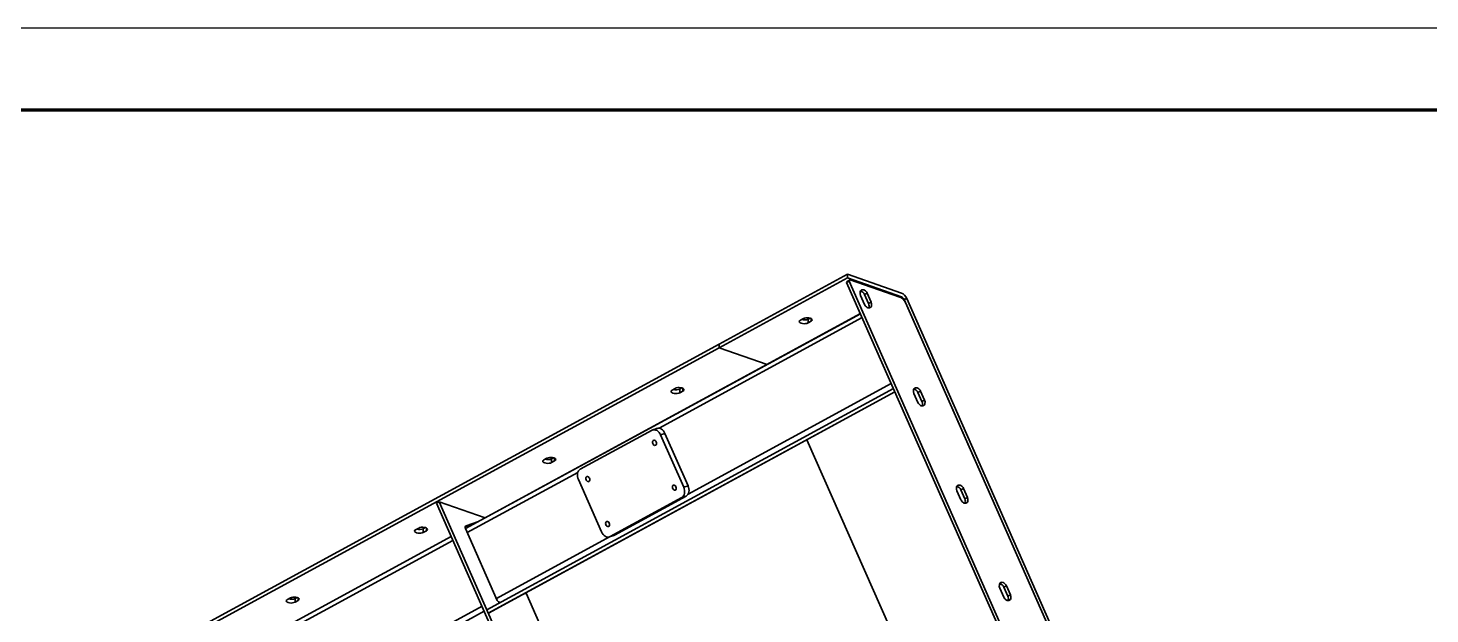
# Model space of a CAD drawing. Header units: millimetres. Extents: x 0 to 599, y 0 to 420.
# Drawn here: x 246.8 to 332.2, y 384.3 to 420 of the extents above; entities that cross this region are included whole.
import ezdxf

# ---------------------------------------------------------------- set-up
doc = ezdxf.new("R2010")
doc.units = ezdxf.units.MM

msp = doc.modelspace()

# ---------------------------------------------------------------- linework, layer by layer
at = {"color": 1, "lineweight": 35}
for p, q in [((296.727, 405), (288.919, 400.747)), ((296.727, 404.775), (288.919, 400.522)), ((296.727, 405), (296.727, 404.775)), ((300.014, 403.854), (296.727, 405)), ((300.014, 403.629), (296.727, 404.775)), ((296.738, 404.587), (296.894, 404.672)), ((296.894, 404.672), (296.837, 404.576)), ((296.894, 404.672), (299.927, 403.615)), ((296.681, 404.491), (296.738, 404.587)), ((296.837, 404.576), (296.681, 404.491)), ((325.701, 338.704), (296.681, 404.491)), ((325.858, 338.789), (296.837, 404.576)), ((297.498, 403.91), (297.497, 403.812)), ((297.497, 403.812), (297.527, 403.711)), ((297.509, 403.953), (297.498, 403.91)), ((297.528, 403.99), (297.509, 403.953)), ((297.52, 403.976), (297.593, 403.956)), ((297.553, 404.021), (297.528, 403.99)), ((297.584, 404.043), (297.553, 404.021)), ((297.626, 404.059), (297.584, 404.043)), ((297.593, 403.956), (297.664, 403.911)), ((297.673, 404.061), (297.626, 404.059)), ((297.664, 403.911), (297.726, 403.845)), ((297.722, 404.052), (297.673, 404.061)), ((297.771, 404.03), (297.722, 404.052)), ((297.726, 403.845), (297.773, 403.764)), ((297.818, 403.997), (297.771, 404.03)), ((297.773, 403.764), (297.929, 403.849)), ((297.773, 403.764), (298.014, 403.217)), ((297.862, 403.955), (297.818, 403.997)), ((297.899, 403.905), (297.862, 403.955)), ((297.929, 403.849), (297.899, 403.905)), ((298.17, 403.302), (297.929, 403.849)), ((300.113, 403.805), (300.014, 403.854)), ((300.206, 403.729), (300.113, 403.805)), ((297.527, 403.711), (297.768, 403.164)), ((297.768, 403.164), (297.798, 403.108)), ((297.798, 403.108), (297.836, 403.058)), ((297.836, 403.058), (297.879, 403.015)), ((297.879, 403.015), (297.926, 402.982)), ((297.926, 402.982), (297.975, 402.961)), ((297.975, 402.961), (298.024, 402.951)), ((298.014, 403.217), (298.17, 403.302)), ((298.014, 403.217), (298.038, 403.146)), ((298.042, 403.009), (298.021, 402.951)), ((298.024, 402.951), (298.071, 402.954)), ((298.038, 403.146), (298.047, 403.075)), ((298.047, 403.075), (298.042, 403.009)), ((298.071, 402.954), (298.113, 402.969)), ((298.113, 402.969), (298.144, 402.992)), ((298.144, 402.992), (298.169, 403.022)), ((298.169, 403.022), (298.188, 403.06)), ((298.2, 403.2), (298.17, 403.302)), ((298.188, 403.06), (298.2, 403.103)), ((298.2, 403.103), (298.2, 403.2)), ((300.026, 403.565), (299.927, 403.615)), ((300.014, 403.629), (299.961, 403.601)), ((300.063, 403.605), (300.014, 403.629)), ((300.119, 403.489), (300.026, 403.565)), ((300.11, 403.567), (300.063, 403.605)), ((300.15, 403.518), (300.11, 403.567)), ((300.199, 403.392), (300.119, 403.489)), ((300.181, 403.462), (300.15, 403.518)), ((300.181, 403.462), (300.156, 403.448)), ((300.348, 403.519), (300.181, 403.462)), ((328.771, 338.649), (300.181, 403.462)), ((300.261, 403.28), (300.199, 403.392)), ((300.286, 403.632), (300.206, 403.729)), ((300.261, 403.28), (328.747, 338.705)), ((300.348, 403.519), (300.286, 403.632)), ((328.939, 338.707), (300.348, 403.519)), ((273.475, 389.508), (297.514, 402.602)), ((273.476, 389.506), (297.515, 402.6)), ((285.26, 395.626), (297.621, 402.359)), ((293.813, 402.164), (293.796, 402.121)), ((293.796, 402.121), (293.81, 402.081)), ((293.81, 402.081), (293.851, 402.045)), ((293.861, 402.203), (293.813, 402.164)), ((293.851, 402.045), (293.915, 402.016)), ((294.049, 402.305), (293.861, 402.203)), ((294.029, 402.218), (293.926, 402.238)), ((294.14, 402.217), (294.029, 402.218)), ((294.117, 402.332), (294.049, 402.305)), ((294.2, 402.349), (294.117, 402.332)), ((294.245, 402.233), (294.14, 402.217)), ((294.292, 402.354), (294.2, 402.349)), ((294.33, 402.264), (294.245, 402.233)), ((294.262, 402.012), (294.33, 402.039)), ((294.382, 402.346), (294.292, 402.354)), ((294.452, 402.331), (294.33, 402.264)), ((294.33, 402.264), (294.33, 402.039)), ((294.33, 402.039), (294.517, 402.141)), ((294.464, 402.327), (294.382, 402.346)), ((294.528, 402.299), (294.464, 402.327)), ((294.517, 402.305), (294.517, 402.141)), ((294.517, 402.141), (294.566, 402.18)), ((294.569, 402.263), (294.528, 402.299)), ((294.566, 402.18), (294.583, 402.223)), ((294.583, 402.223), (294.569, 402.263)), ((293.915, 402.016), (293.996, 401.998)), ((293.996, 401.998), (294.087, 401.99)), ((294.087, 401.99), (294.178, 401.995)), ((294.178, 401.995), (294.262, 402.012)), ((288.919, 400.747), (249.875, 379.48)), ((288.919, 400.522), (249.875, 379.255)), ((288.919, 400.747), (288.919, 400.522)), ((288.919, 400.747), (288.919, 400.522)), ((291.831, 399.506), (288.919, 400.522)), ((288.919, 400.522), (291.831, 399.506)), ((274.772, 384.559), (299.526, 398.042)), ((274.863, 384.353), (299.617, 397.836)), ((274.864, 384.351), (299.618, 397.834)), ((286.004, 397.911), (285.987, 397.868)), ((285.987, 397.868), (286.001, 397.828)), ((286.001, 397.828), (286.042, 397.792)), ((286.053, 397.949), (286.004, 397.911)), ((286.042, 397.792), (286.107, 397.763)), ((286.24, 398.051), (286.053, 397.949)), ((286.107, 397.763), (286.188, 397.744)), ((286.22, 397.965), (286.118, 397.985)), ((286.331, 397.963), (286.22, 397.965)), ((286.308, 398.078), (286.24, 398.051)), ((286.392, 398.095), (286.308, 398.078)), ((286.437, 397.979), (286.331, 397.963)), ((286.483, 398.1), (286.392, 398.095)), ((286.521, 398.011), (286.437, 397.979)), ((286.453, 397.759), (286.521, 397.786)), ((286.574, 398.093), (286.483, 398.1)), ((286.644, 398.078), (286.521, 398.011)), ((286.521, 398.011), (286.521, 397.786)), ((286.521, 397.786), (286.709, 397.888)), ((286.655, 398.074), (286.574, 398.093)), ((286.719, 398.045), (286.655, 398.074)), ((286.709, 398.051), (286.709, 397.888)), ((286.709, 397.888), (286.758, 397.926)), ((286.76, 398.009), (286.719, 398.045)), ((286.758, 397.926), (286.774, 397.97)), ((286.774, 397.97), (286.76, 398.009)), ((287.029, 391.614), (299.391, 398.348)), ((300.76, 397.982), (300.748, 397.939)), ((300.748, 397.939), (300.748, 397.841)), ((300.748, 397.841), (300.778, 397.74)), ((300.779, 398.019), (300.76, 397.982)), ((300.77, 398.005), (300.843, 397.985)), ((300.804, 398.05), (300.779, 398.019)), ((300.835, 398.072), (300.804, 398.05)), ((300.877, 398.088), (300.835, 398.072)), ((300.843, 397.985), (300.914, 397.94)), ((300.924, 398.09), (300.877, 398.088)), ((300.914, 397.94), (300.976, 397.874)), ((300.973, 398.081), (300.924, 398.09)), ((301.022, 398.059), (300.973, 398.081)), ((300.976, 397.874), (301.023, 397.793)), ((301.069, 398.026), (301.022, 398.059)), ((301.023, 397.793), (301.179, 397.878)), ((301.023, 397.793), (301.265, 397.246)), ((301.112, 397.984), (301.069, 398.026)), ((301.15, 397.934), (301.112, 397.984)), ((301.179, 397.878), (301.15, 397.934)), ((301.421, 397.331), (301.179, 397.878)), ((286.188, 397.744), (286.278, 397.737)), ((286.278, 397.737), (286.37, 397.742)), ((286.37, 397.742), (286.453, 397.759)), ((300.778, 397.74), (301.019, 397.193)), ((301.019, 397.193), (301.049, 397.137)), ((301.049, 397.137), (301.086, 397.087)), ((301.086, 397.087), (301.13, 397.044)), ((301.13, 397.044), (301.177, 397.011)), ((301.177, 397.011), (301.226, 396.99)), ((301.226, 396.99), (301.275, 396.98)), ((301.265, 397.246), (301.421, 397.331)), ((301.265, 397.246), (301.289, 397.175)), ((301.292, 397.038), (301.272, 396.98)), ((301.275, 396.98), (301.322, 396.983)), ((301.289, 397.175), (301.298, 397.104)), ((301.298, 397.104), (301.292, 397.038)), ((301.322, 396.983), (301.363, 396.998)), ((301.363, 396.998), (301.395, 397.021)), ((301.395, 397.021), (301.42, 397.051)), ((301.42, 397.051), (301.439, 397.089)), ((301.451, 397.229), (301.421, 397.331)), ((301.439, 397.089), (301.45, 397.132)), ((301.45, 397.132), (301.451, 397.229)), ((284.836, 395.505), (280.463, 393.123)), ((284.874, 395.522), (284.836, 395.505)), ((285.142, 395.614), (284.874, 395.522)), ((284.937, 395.535), (284.874, 395.522)), ((284.915, 395.533), (285.104, 395.597)), ((285.003, 395.532), (284.937, 395.535)), ((285.071, 395.513), (285.003, 395.532)), ((285.137, 395.479), (285.071, 395.513)), ((285.104, 395.597), (285.142, 395.614)), ((285.2, 395.431), (285.137, 395.479)), ((285.142, 395.614), (285.205, 395.627)), ((285.257, 395.37), (285.2, 395.431)), ((285.205, 395.627), (285.271, 395.624)), ((285.308, 395.299), (285.257, 395.37)), ((285.271, 395.624), (285.339, 395.605)), ((285.349, 395.22), (285.308, 395.299)), ((285.339, 395.605), (285.405, 395.571)), ((285.617, 395.312), (285.349, 395.22)), ((286.757, 392.029), (285.349, 395.22)), ((285.405, 395.571), (285.468, 395.523)), ((285.468, 395.523), (285.525, 395.462)), ((285.525, 395.462), (285.576, 395.391)), ((285.576, 395.391), (285.617, 395.312)), ((285.617, 395.312), (287.025, 392.121)), ((284.867, 394.819), (284.861, 394.761)), ((284.861, 394.761), (284.873, 394.699)), ((284.891, 394.864), (284.867, 394.819)), ((284.873, 394.699), (284.901, 394.643)), ((284.928, 394.89), (284.891, 394.864)), ((284.901, 394.643), (284.942, 394.601)), ((284.97, 394.893), (284.928, 394.89)), ((284.942, 394.601), (284.989, 394.58)), ((285.014, 394.876), (284.97, 394.893)), ((284.989, 394.58), (285.034, 394.583)), ((285.053, 394.841), (285.014, 394.876)), ((285.034, 394.583), (285.074, 394.612)), ((285.083, 394.792), (285.053, 394.841)), ((285.074, 394.612), (285.098, 394.662)), ((285.101, 394.726), (285.083, 394.792)), ((285.098, 394.662), (285.101, 394.726)), ((303.221, 374.615), (294.264, 394.92)), ((294.264, 394.92), (303.221, 374.615)), ((278.195, 393.657), (278.178, 393.614)), ((278.178, 393.614), (278.192, 393.575)), ((278.192, 393.575), (278.234, 393.539)), ((278.244, 393.696), (278.195, 393.657)), ((278.234, 393.539), (278.298, 393.51)), ((278.431, 393.798), (278.244, 393.696)), ((278.298, 393.51), (278.379, 393.491)), ((278.411, 393.712), (278.309, 393.731)), ((278.523, 393.71), (278.411, 393.712)), ((278.499, 393.825), (278.431, 393.798)), ((278.583, 393.842), (278.499, 393.825)), ((278.628, 393.726), (278.523, 393.71)), ((278.561, 393.489), (278.645, 393.505)), ((278.674, 393.847), (278.583, 393.842)), ((278.713, 393.758), (278.628, 393.726)), ((278.645, 393.505), (278.713, 393.533)), ((278.765, 393.84), (278.674, 393.847)), ((278.835, 393.824), (278.713, 393.758)), ((278.713, 393.758), (278.713, 393.533)), ((278.713, 393.533), (278.9, 393.635)), ((278.846, 393.821), (278.765, 393.84)), ((278.91, 393.792), (278.846, 393.821)), ((278.9, 393.798), (278.9, 393.635)), ((278.9, 393.635), (278.949, 393.673)), ((278.952, 393.756), (278.91, 393.792)), ((278.949, 393.673), (278.966, 393.716)), ((278.966, 393.716), (278.952, 393.756)), ((273.583, 389.265), (280.317, 392.934)), ((278.379, 393.491), (278.47, 393.484)), ((278.47, 393.484), (278.561, 393.489)), ((280.301, 392.87), (280.293, 392.779)), ((280.293, 392.779), (280.299, 392.685)), ((280.299, 392.685), (280.318, 392.59)), ((280.323, 392.952), (280.301, 392.87)), ((280.359, 393.024), (280.323, 392.952)), ((280.406, 393.081), (280.359, 393.024)), ((280.463, 393.123), (280.406, 393.081)), ((280.83, 392.652), (280.807, 392.607)), ((280.868, 392.678), (280.83, 392.652)), ((280.91, 392.682), (280.868, 392.678)), ((280.953, 392.664), (280.91, 392.682)), ((280.992, 392.629), (280.953, 392.664)), ((280.318, 392.59), (280.352, 392.497)), ((280.352, 392.497), (281.759, 389.306)), ((280.807, 392.607), (280.8, 392.549)), ((280.8, 392.549), (280.812, 392.487)), ((280.812, 392.487), (280.841, 392.431)), ((280.841, 392.431), (280.881, 392.39)), ((280.881, 392.39), (280.928, 392.368)), ((280.928, 392.368), (280.974, 392.371)), ((280.974, 392.371), (281.013, 392.4)), ((281.022, 392.58), (280.992, 392.629)), ((281.013, 392.4), (281.037, 392.451)), ((281.04, 392.514), (281.022, 392.58)), ((281.037, 392.451), (281.04, 392.514)), ((286.074, 392.084), (286.067, 392.026)), ((286.067, 392.026), (286.079, 391.964)), ((286.097, 392.129), (286.074, 392.084)), ((286.079, 391.964), (286.108, 391.908)), ((286.135, 392.155), (286.097, 392.129)), ((286.108, 391.908), (286.148, 391.866)), ((286.177, 392.158), (286.135, 392.155)), ((286.148, 391.866), (286.195, 391.845)), ((286.22, 392.141), (286.177, 392.158)), ((286.195, 391.845), (286.241, 391.848)), ((286.259, 392.106), (286.22, 392.141)), ((286.241, 391.848), (286.281, 391.876)), ((286.289, 392.057), (286.259, 392.106)), ((286.281, 391.876), (286.304, 391.927)), ((286.307, 391.991), (286.289, 392.057)), ((286.304, 391.927), (286.307, 391.991)), ((286.757, 392.029), (287.025, 392.121)), ((286.79, 391.936), (286.757, 392.029)), ((286.81, 391.841), (286.79, 391.936)), ((286.816, 391.747), (286.81, 391.841)), ((287.025, 392.121), (287.058, 392.028)), ((287.058, 392.028), (287.078, 391.933)), ((287.084, 391.839), (287.075, 391.749)), ((287.078, 391.933), (287.084, 391.839)), ((303.363, 392.013), (303.362, 391.915)), ((303.362, 391.915), (303.392, 391.814)), ((303.374, 392.056), (303.363, 392.013)), ((303.393, 392.093), (303.374, 392.056)), ((303.385, 392.079), (303.458, 392.059)), ((303.392, 391.814), (303.633, 391.267)), ((303.418, 392.124), (303.393, 392.093)), ((303.449, 392.146), (303.418, 392.124)), ((303.491, 392.161), (303.449, 392.146)), ((303.458, 392.059), (303.529, 392.014)), ((303.538, 392.164), (303.491, 392.161)), ((303.529, 392.014), (303.59, 391.948)), ((303.587, 392.155), (303.538, 392.164)), ((303.636, 392.133), (303.587, 392.155)), ((303.59, 391.948), (303.637, 391.867)), ((303.683, 392.1), (303.636, 392.133)), ((303.637, 391.867), (303.794, 391.952)), ((303.637, 391.867), (303.879, 391.32)), ((303.727, 392.058), (303.683, 392.1)), ((303.764, 392.008), (303.727, 392.058)), ((303.794, 391.952), (303.764, 392.008)), ((304.035, 391.405), (303.794, 391.952)), ((271.867, 391.144), (271.711, 391.059)), ((300.792, 325.135), (271.711, 391.059)), ((300.948, 325.22), (271.867, 391.144)), ((271.867, 391.144), (274.679, 390.164)), ((282.273, 389.021), (286.646, 391.403)), ((286.913, 391.495), (282.54, 389.113)), ((286.913, 391.495), (286.646, 391.403)), ((286.646, 391.403), (286.703, 391.445)), ((286.703, 391.445), (286.75, 391.502)), ((286.75, 391.502), (286.785, 391.574)), ((286.785, 391.574), (286.808, 391.656)), ((286.808, 391.656), (286.816, 391.747)), ((286.97, 391.537), (286.913, 391.495)), ((287.018, 391.595), (286.97, 391.537)), ((287.053, 391.666), (287.018, 391.595)), ((287.075, 391.749), (287.053, 391.666)), ((303.633, 391.267), (303.663, 391.211)), ((303.663, 391.211), (303.7, 391.161)), ((303.7, 391.161), (303.744, 391.118)), ((303.744, 391.118), (303.791, 391.085)), ((303.791, 391.085), (303.84, 391.064)), ((303.84, 391.064), (303.889, 391.054)), ((303.879, 391.32), (304.035, 391.405)), ((303.879, 391.32), (303.903, 391.249)), ((303.906, 391.111), (303.886, 391.054)), ((303.889, 391.054), (303.936, 391.057)), ((303.903, 391.249), (303.912, 391.178)), ((303.912, 391.178), (303.906, 391.111)), ((303.936, 391.057), (303.978, 391.072)), ((303.978, 391.072), (304.009, 391.095)), ((304.009, 391.095), (304.034, 391.125)), ((304.034, 391.125), (304.053, 391.163)), ((304.065, 391.303), (304.035, 391.405)), ((304.053, 391.163), (304.064, 391.206)), ((304.064, 391.206), (304.065, 391.303)), ((270.387, 389.404), (270.37, 389.361)), ((270.37, 389.361), (270.384, 389.321)), ((270.384, 389.321), (270.425, 389.285)), ((270.435, 389.442), (270.387, 389.404)), ((270.425, 389.285), (270.489, 389.256)), ((270.623, 389.545), (270.435, 389.442)), ((270.489, 389.256), (270.57, 389.237)), ((270.603, 389.458), (270.5, 389.478)), ((270.57, 389.237), (270.661, 389.23)), ((270.714, 389.457), (270.603, 389.458)), ((270.691, 389.572), (270.623, 389.545)), ((270.661, 389.23), (270.752, 389.235)), ((270.774, 389.589), (270.691, 389.572)), ((270.819, 389.473), (270.714, 389.457)), ((270.752, 389.235), (270.836, 389.252)), ((270.866, 389.594), (270.774, 389.589)), ((270.904, 389.504), (270.819, 389.473)), ((270.836, 389.252), (270.904, 389.279)), ((270.956, 389.586), (270.866, 389.594)), ((271.026, 389.571), (270.904, 389.504)), ((270.904, 389.504), (270.904, 389.279)), ((270.904, 389.279), (271.091, 389.381)), ((271.038, 389.567), (270.956, 389.586)), ((271.102, 389.539), (271.038, 389.567)), ((271.091, 389.545), (271.091, 389.381)), ((271.091, 389.381), (271.14, 389.42)), ((271.143, 389.503), (271.102, 389.539)), ((271.14, 389.42), (271.157, 389.463)), ((271.157, 389.463), (271.143, 389.503)), ((273.46, 389.608), (273.476, 389.649)), ((273.46, 389.56), (273.46, 389.608)), ((273.475, 389.509), (273.46, 389.56)), ((273.467, 389.632), (274.106, 389.852)), ((273.475, 389.509), (275.406, 385.133)), ((273.476, 389.649), (273.504, 389.675)), ((273.515, 389.68), (273.493, 389.668)), ((273.504, 389.675), (273.515, 389.68)), ((274.263, 389.937), (273.515, 389.68)), ((281.759, 389.306), (281.801, 389.227)), ((281.801, 389.227), (281.851, 389.156)), ((282.013, 389.872), (282.007, 389.814)), ((282.007, 389.814), (282.019, 389.752)), ((282.037, 389.917), (282.013, 389.872)), ((282.019, 389.752), (282.047, 389.696)), ((282.074, 389.943), (282.037, 389.917)), ((282.047, 389.696), (282.088, 389.655)), ((282.116, 389.946), (282.074, 389.943)), ((282.088, 389.655), (282.135, 389.633)), ((282.16, 389.929), (282.116, 389.946)), ((282.135, 389.633), (282.18, 389.636)), ((282.199, 389.894), (282.16, 389.929)), ((282.18, 389.636), (282.22, 389.665)), ((282.229, 389.845), (282.199, 389.894)), ((282.22, 389.665), (282.244, 389.715)), ((282.247, 389.779), (282.229, 389.845)), ((282.244, 389.715), (282.247, 389.779)), ((254.735, 379.3), (272.604, 389.034)), ((254.735, 379.298), (272.605, 389.032)), ((254.842, 379.057), (272.712, 388.791)), ((275.352, 385.254), (282.24, 389.006)), ((281.851, 389.156), (281.909, 389.095)), ((281.909, 389.095), (281.972, 389.047)), ((281.972, 389.047), (282.038, 389.013)), ((282.038, 389.013), (282.105, 388.994)), ((282.105, 388.994), (282.171, 388.991)), ((282.171, 388.991), (282.234, 389.004)), ((282.502, 389.096), (282.234, 389.004)), ((282.234, 389.004), (282.273, 389.021)), ((282.273, 389.021), (282.54, 389.113)), ((282.502, 389.096), (282.461, 389.086)), ((282.54, 389.113), (282.502, 389.096)), ((305.977, 386.087), (305.976, 385.989)), ((305.976, 385.989), (306.006, 385.888)), ((305.988, 386.13), (305.977, 386.087)), ((306.007, 386.167), (305.988, 386.13)), ((305.999, 386.153), (306.072, 386.133)), ((306.006, 385.888), (306.247, 385.34)), ((306.032, 386.197), (306.007, 386.167)), ((306.063, 386.22), (306.032, 386.197)), ((306.105, 386.235), (306.063, 386.22)), ((306.072, 386.133), (306.143, 386.088)), ((306.152, 386.238), (306.105, 386.235)), ((306.143, 386.088), (306.205, 386.022)), ((306.201, 386.229), (306.152, 386.238)), ((306.25, 386.207), (306.201, 386.229)), ((306.205, 386.022), (306.252, 385.941)), ((306.297, 386.174), (306.25, 386.207)), ((306.252, 385.941), (306.408, 386.026)), ((306.252, 385.941), (306.493, 385.394)), ((306.341, 386.132), (306.297, 386.174)), ((306.378, 386.081), (306.341, 386.132)), ((306.408, 386.026), (306.378, 386.081)), ((306.649, 385.479), (306.408, 386.026)), ((262.578, 385.151), (262.561, 385.107)), ((262.561, 385.107), (262.575, 385.068)), ((262.575, 385.068), (262.616, 385.032)), ((262.627, 385.189), (262.578, 385.151)), ((262.616, 385.032), (262.68, 385.003)), ((262.814, 385.291), (262.627, 385.189)), ((262.68, 385.003), (262.762, 384.984)), ((262.794, 385.205), (262.692, 385.225)), ((262.762, 384.984), (262.852, 384.977)), ((262.905, 385.203), (262.794, 385.205)), ((262.882, 385.318), (262.814, 385.291)), ((262.852, 384.977), (262.944, 384.982)), ((262.966, 385.335), (262.882, 385.318)), ((263.011, 385.219), (262.905, 385.203)), ((262.944, 384.982), (263.027, 384.999)), ((263.057, 385.34), (262.966, 385.335)), ((263.095, 385.251), (263.011, 385.219)), ((263.027, 384.999), (263.095, 385.026)), ((263.148, 385.333), (263.057, 385.34)), ((263.218, 385.317), (263.095, 385.251)), ((263.095, 385.251), (263.095, 385.026)), ((263.095, 385.026), (263.283, 385.128)), ((263.229, 385.314), (263.148, 385.333)), ((263.293, 385.285), (263.229, 385.314)), ((263.283, 385.291), (263.283, 385.128)), ((263.283, 385.128), (263.331, 385.166)), ((263.334, 385.249), (263.293, 385.285)), ((263.331, 385.166), (263.348, 385.21)), ((263.348, 385.21), (263.334, 385.249)), ((275.436, 385.083), (275.406, 385.133)), ((275.478, 385.046), (275.436, 385.083)), ((275.523, 385.028), (275.478, 385.046)), ((275.566, 385.03), (275.523, 385.028)), ((277.046, 385.539), (277.173, 385.583)), ((277.173, 385.583), (286.12, 365.3)), ((306.247, 385.34), (306.277, 385.285)), ((306.277, 385.285), (306.315, 385.234)), ((306.315, 385.234), (306.358, 385.192)), ((306.358, 385.192), (306.405, 385.159)), ((306.405, 385.159), (306.454, 385.138)), ((306.454, 385.138), (306.503, 385.128)), ((306.493, 385.394), (306.649, 385.479)), ((306.493, 385.394), (306.517, 385.323)), ((306.521, 385.185), (306.5, 385.128)), ((306.503, 385.128), (306.55, 385.131)), ((306.517, 385.323), (306.526, 385.252)), ((306.526, 385.252), (306.521, 385.185)), ((306.55, 385.131), (306.592, 385.146)), ((306.592, 385.146), (306.623, 385.169)), ((306.623, 385.169), (306.648, 385.199)), ((306.648, 385.199), (306.667, 385.236)), ((306.679, 385.377), (306.649, 385.479)), ((306.667, 385.236), (306.679, 385.28)), ((306.679, 385.28), (306.679, 385.377)), ((256.031, 374.351), (274.616, 384.473)), ((256.611, 375.046), (274.481, 384.78))]:
    msp.add_line(p, q, dxfattribs=at)
at = {"color": 7, "lineweight": 25}
msp.add_lwpolyline([(0, 0), (594, 0), (594, 420), (0, 420)], close=True, dxfattribs=at)
at = {"color": 7, "lineweight": 70}
msp.add_lwpolyline([(20, 5), (589, 5), (589, 415), (20, 415)], close=True, dxfattribs=at)

doc.saveas('drawing.dxf')
